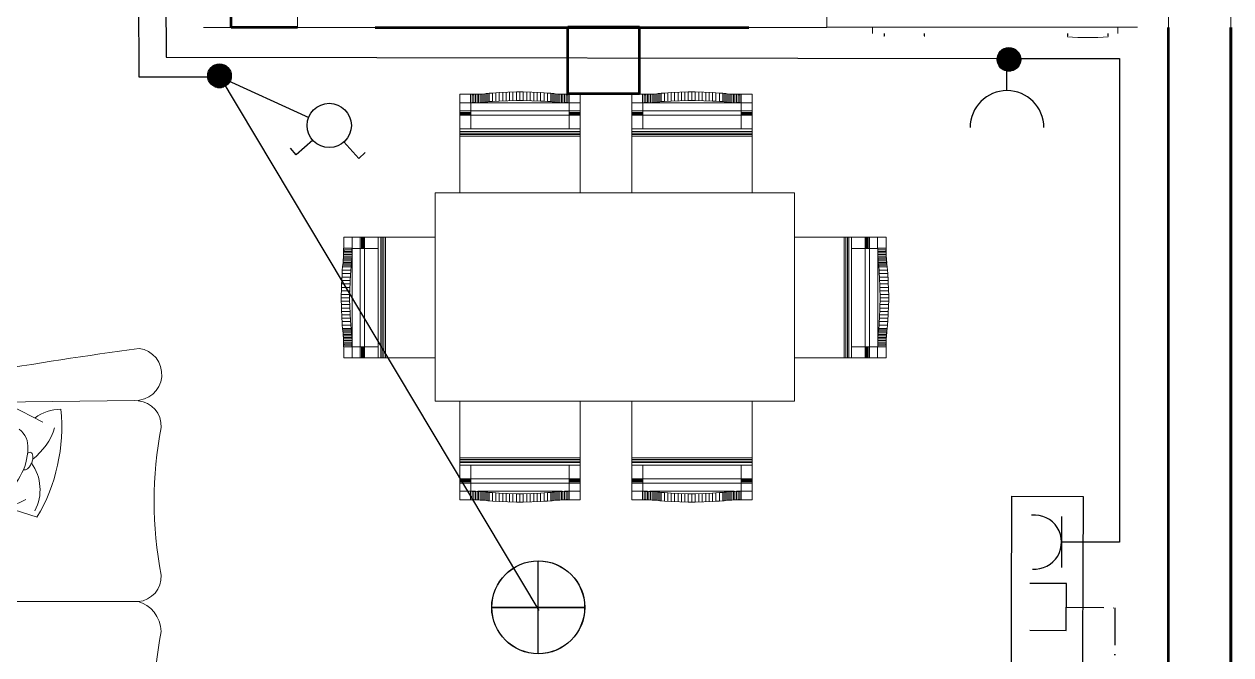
# Model space of a CAD drawing. Header units: millimetres. Extents: x -1335 to 33749, y 2338 to 5277.
# Drawn here: x 13440 to 13827.6, y 3459.9 to 3662.5 of the extents above; entities that cross this region are included whole.
import ezdxf

# ---------------------------------------------------------------- set-up
doc = ezdxf.new("R2010")
doc.units = ezdxf.units.MM
doc.linetypes.add('ACAD_ISO12W100', pattern=[21, 12, -3, 0, -3, 0, -3])
for name, color, linetype, lineweight in [('DUVAR', 7, 'Continuous', 53), ('Linye-23', 220, 'Continuous', 25), ('priz', 50, 'Continuous', 30), ('TEF', 15, 'Continuous', 18), ('tefrişler', 134, 'Continuous', 9), ('telefon', 3, 'ACAD_ISO12W100', 30), ('YALıTıM', 7, 'Continuous', 18), ('YESIL', 74, 'Continuous', 18)]:
    doc.layers.add(name, color=color, linetype=linetype, lineweight=lineweight)
doc.layers.add('eleman', color=2, linetype='Continuous')
doc.layers.get('TEF').off()

# ---------------------------------------------------------------- blocks, each defined once
blk = doc.blocks.new('ergterg')
at = {"layer": 'tefrişler'}
for p, q in [((18476.86, 39272.63), (18471.82, 39272.63)), ((18471.82, 39262.53), (18471.82, 39272.63)), ((18475, 39272.63), (18475, 39262.53)), ((18475.45, 39270.16), (18475.45, 39272.63)), ((18475.93, 39272.52), (18475.45, 39272.52)), ((18475.93, 39272.63), (18475.93, 39270.16)), ((18476.38, 39270.16), (18476.38, 39272.63)), ((18477.31, 39272.67), (18476.86, 39272.63)), ((18476.86, 39272.63), (18476.86, 39270.19)), ((18479.11, 39272.75), (18477.11, 39272.63)), ((18477.76, 39272.71), (18477.31, 39272.67)), ((18477.31, 39270.19), (18477.31, 39272.67)), ((18478.21, 39272.71), (18477.76, 39272.71)), ((18477.76, 39272.71), (18477.76, 39270.23)), ((18479.11, 39272.78), (18478.21, 39272.71)), ((18478.21, 39270.23), (18478.21, 39272.71)), ((18478.66, 39272.75), (18478.66, 39270.27)), ((18479.53, 39272.86), (18479.11, 39272.78)), ((18479.11, 39270.31), (18479.11, 39272.78)), ((18479.98, 39272.9), (18479.53, 39272.86)), ((18479.53, 39272.86), (18479.53, 39270.38)), ((18480.41, 39272.97), (18479.98, 39272.9)), ((18479.98, 39270.42), (18479.98, 39272.9)), ((18481.39, 39273.01), (18480.41, 39272.97)), ((18480.41, 39272.97), (18480.41, 39270.49)), ((18482.38, 39273.08), (18481.39, 39273.01)), ((18481.39, 39270.53), (18481.39, 39273.01)), ((18483.39, 39273.16), (18482.38, 39273.08)), ((18482.38, 39273.08), (18482.38, 39270.61)), ((18488.46, 39273.35), (18483.39, 39273.16)), ((18483.39, 39270.68), (18483.39, 39273.16)), ((18484.4, 39273.2), (18484.4, 39270.72)), ((18485.39, 39270.76), (18485.39, 39273.23)), ((18486.4, 39273.27), (18486.4, 39270.79)), ((18487.42, 39270.83), (18487.42, 39273.31)), ((18490.46, 39273.35), (18488.46, 39273.35)), ((18488.46, 39273.35), (18488.46, 39270.87)), ((18489.47, 39273.35), (18489.47, 39270.87)), ((18495.44, 39273.16), (18490.46, 39273.35)), ((18490.46, 39270.87), (18490.46, 39273.35)), ((18491.47, 39273.31), (18491.47, 39270.83)), ((18492.46, 39270.79), (18492.46, 39273.27)), ((18493.47, 39273.23), (18493.47, 39270.76)), ((18494.46, 39270.72), (18494.46, 39273.2)), ((18497.41, 39273.01), (18495.44, 39273.16)), ((18495.44, 39273.16), (18495.44, 39270.68)), ((18496.43, 39270.61), (18496.43, 39273.08)), ((18498.4, 39272.97), (18497.41, 39273.01)), ((18497.41, 39270.53), (18497.41, 39273.01)), ((18498.82, 39272.9), (18498.4, 39272.97)), ((18498.4, 39272.97), (18498.4, 39270.49)), ((18499.24, 39272.86), (18498.82, 39272.9)), ((18498.82, 39270.42), (18498.82, 39272.9)), ((18499.69, 39272.78), (18499.24, 39272.86)), ((18499.24, 39272.86), (18499.24, 39270.38)), ((18500.57, 39272.71), (18499.69, 39272.78)), ((18499.69, 39270.31), (18499.69, 39272.78)), ((18499.69, 39272.75), (18501.69, 39272.63)), ((18500.12, 39272.75), (18500.12, 39270.27)), ((18501.02, 39272.71), (18500.57, 39272.71)), ((18500.57, 39270.23), (18500.57, 39272.71)), ((18501.95, 39272.63), (18501.02, 39272.71)), ((18501.02, 39272.71), (18501.02, 39270.23)), ((18501.5, 39270.19), (18501.5, 39272.67)), ((18503.81, 39272.63), (18501.95, 39272.63)), ((18501.95, 39272.63), (18501.95, 39270.19)), ((18502.4, 39270.16), (18502.4, 39272.63)), ((18502.88, 39272.63), (18502.88, 39270.16)), ((18502.9, 39272.52), (18503.35, 39272.52)), ((18503.33, 39270.16), (18503.33, 39272.63)), ((18503.81, 39272.63), (18503.81, 39270.16)), ((18506.99, 39272.63), (18503.83, 39272.63)), ((18506.99, 39272.63), (18506.99, 39243.88)), ((18527.07, 39272.63), (18522.03, 39272.63)), ((18522.03, 39262.53), (18522.03, 39272.63)), ((18525.21, 39272.63), (18525.21, 39262.53)), ((18525.66, 39270.16), (18525.66, 39272.63)), ((18526.14, 39272.52), (18525.66, 39272.52)), ((18526.14, 39272.63), (18526.14, 39270.16)), ((18526.59, 39270.16), (18526.59, 39272.63)), ((18527.52, 39272.67), (18527.07, 39272.63)), ((18527.07, 39272.63), (18527.07, 39270.19)), ((18529.32, 39272.75), (18527.33, 39272.63)), ((18527.97, 39272.71), (18527.52, 39272.67)), ((18527.52, 39270.19), (18527.52, 39272.67)), ((18528.42, 39272.71), (18527.97, 39272.71)), ((18527.97, 39272.71), (18527.97, 39270.23)), ((18529.32, 39272.78), (18528.42, 39272.71)), ((18528.42, 39270.23), (18528.42, 39272.71)), ((18528.87, 39272.75), (18528.87, 39270.27)), ((18529.75, 39272.86), (18529.32, 39272.78)), ((18529.32, 39270.31), (18529.32, 39272.78)), ((18530.2, 39272.9), (18529.75, 39272.86)), ((18529.75, 39272.86), (18529.75, 39270.38)), ((18530.62, 39272.97), (18530.2, 39272.9)), ((18530.2, 39270.42), (18530.2, 39272.9)), ((18531.61, 39273.01), (18530.62, 39272.97)), ((18530.62, 39272.97), (18530.62, 39270.49)), ((18532.59, 39273.08), (18531.61, 39273.01)), ((18531.61, 39270.53), (18531.61, 39273.01)), ((18533.6, 39273.16), (18532.59, 39273.08)), ((18532.59, 39273.08), (18532.59, 39270.61)), ((18538.67, 39273.35), (18533.6, 39273.16)), ((18533.6, 39270.68), (18533.6, 39273.16)), ((18534.62, 39273.2), (18534.62, 39270.72)), ((18535.6, 39270.76), (18535.6, 39273.23)), ((18536.62, 39273.27), (18536.62, 39270.79)), ((18537.63, 39270.83), (18537.63, 39273.31)), ((18540.67, 39273.35), (18538.67, 39273.35)), ((18538.67, 39273.35), (18538.67, 39270.87)), ((18539.69, 39273.35), (18539.69, 39270.87)), ((18545.66, 39273.16), (18540.67, 39273.35)), ((18540.67, 39270.87), (18540.67, 39273.35)), ((18541.69, 39273.31), (18541.69, 39270.83)), ((18542.67, 39270.79), (18542.67, 39273.27)), ((18543.68, 39273.23), (18543.68, 39270.76)), ((18544.67, 39270.72), (18544.67, 39273.2)), ((18547.63, 39273.01), (18545.66, 39273.16)), ((18545.66, 39273.16), (18545.66, 39270.68)), ((18546.64, 39270.61), (18546.64, 39273.08)), ((18548.61, 39272.97), (18547.63, 39273.01)), ((18547.63, 39270.53), (18547.63, 39273.01)), ((18549.03, 39272.9), (18548.61, 39272.97)), ((18548.61, 39272.97), (18548.61, 39270.49)), ((18549.46, 39272.86), (18549.03, 39272.9)), ((18549.03, 39270.42), (18549.03, 39272.9)), ((18549.91, 39272.78), (18549.46, 39272.86)), ((18549.46, 39272.86), (18549.46, 39270.38)), ((18550.78, 39272.71), (18549.91, 39272.78)), ((18549.91, 39270.31), (18549.91, 39272.78)), ((18549.91, 39272.75), (18551.91, 39272.63)), ((18550.33, 39272.75), (18550.33, 39270.27)), ((18551.23, 39272.71), (18550.78, 39272.71)), ((18550.78, 39270.23), (18550.78, 39272.71)), ((18552.16, 39272.63), (18551.23, 39272.71)), ((18551.23, 39272.71), (18551.23, 39270.23)), ((18551.71, 39270.19), (18551.71, 39272.67)), ((18554.02, 39272.63), (18552.16, 39272.63)), ((18552.16, 39272.63), (18552.16, 39270.19)), ((18552.61, 39270.16), (18552.61, 39272.63)), ((18553.09, 39272.63), (18553.09, 39270.16)), ((18553.12, 39272.52), (18553.57, 39272.52)), ((18553.54, 39270.16), (18553.54, 39272.63)), ((18554.02, 39272.63), (18554.02, 39270.16)), ((18557.2, 39272.63), (18554.05, 39272.63)), ((18557.2, 39272.63), (18557.2, 39243.88)), ((18471.85, 39269.78), (18471.79, 39269.78)), ((18471.79, 39243.88), (18471.79, 39269.78)), ((18471.82, 39270.12), (18475, 39270.12)), ((18471.82, 39267.83), (18506.99, 39267.83)), ((18475, 39270.16), (18476.38, 39270.16)), ((18475.45, 39270.23), (18476.38, 39270.23)), ((18476.38, 39270.16), (18476.86, 39270.19)), ((18476.86, 39270.19), (18477.31, 39270.19)), ((18477.11, 39270.16), (18479.31, 39270.31)), ((18501.69, 39270.16), (18477.11, 39270.16)), ((18477.31, 39270.19), (18477.76, 39270.23)), ((18477.76, 39270.23), (18478.21, 39270.23)), ((18478.21, 39270.23), (18479.11, 39270.31)), ((18479.11, 39270.31), (18479.53, 39270.38)), ((18479.53, 39270.38), (18479.98, 39270.42)), ((18479.98, 39270.42), (18480.41, 39270.49)), ((18480.41, 39270.49), (18481.39, 39270.53)), ((18481.39, 39270.53), (18482.38, 39270.61)), ((18482.38, 39270.61), (18483.39, 39270.68)), ((18483.39, 39270.68), (18488.46, 39270.87)), ((18488.46, 39270.87), (18490.46, 39270.87)), ((18490.46, 39270.87), (18495.44, 39270.68)), ((18495.44, 39270.68), (18497.41, 39270.53)), ((18497.41, 39270.53), (18498.4, 39270.49)), ((18498.4, 39270.49), (18498.82, 39270.42)), ((18498.82, 39270.42), (18499.24, 39270.38)), ((18499.24, 39270.38), (18499.69, 39270.31)), ((18501.69, 39270.16), (18499.47, 39270.31)), ((18499.69, 39270.31), (18500.57, 39270.23)), ((18500.57, 39270.23), (18501.02, 39270.23)), ((18501.02, 39270.23), (18501.5, 39270.19)), ((18501.5, 39270.19), (18501.95, 39270.19)), ((18501.95, 39270.19), (18502.4, 39270.16)), ((18502.4, 39270.16), (18503.81, 39270.16)), ((18503.35, 39270.23), (18502.43, 39270.23)), ((18503.78, 39270.16), (18503.78, 39262.53)), ((18503.78, 39270.12), (18506.99, 39270.12)), ((18522.06, 39269.78), (18522, 39269.78)), ((18522, 39243.88), (18522, 39269.78)), ((18522.03, 39270.12), (18525.21, 39270.12)), ((18522.03, 39267.83), (18557.2, 39267.83)), ((18525.21, 39270.16), (18526.59, 39270.16)), ((18525.66, 39270.23), (18526.59, 39270.23)), ((18526.59, 39270.16), (18527.07, 39270.19)), ((18527.07, 39270.19), (18527.52, 39270.19)), ((18527.33, 39270.16), (18529.52, 39270.31)), ((18551.91, 39270.16), (18527.33, 39270.16)), ((18527.52, 39270.19), (18527.97, 39270.23)), ((18527.97, 39270.23), (18528.42, 39270.23)), ((18528.42, 39270.23), (18529.32, 39270.31)), ((18529.32, 39270.31), (18529.75, 39270.38)), ((18529.75, 39270.38), (18530.2, 39270.42)), ((18530.2, 39270.42), (18530.62, 39270.49)), ((18530.62, 39270.49), (18531.61, 39270.53)), ((18531.61, 39270.53), (18532.59, 39270.61)), ((18532.59, 39270.61), (18533.6, 39270.68)), ((18533.6, 39270.68), (18538.67, 39270.87)), ((18538.67, 39270.87), (18540.67, 39270.87)), ((18540.67, 39270.87), (18545.66, 39270.68)), ((18545.66, 39270.68), (18547.63, 39270.53)), ((18547.63, 39270.53), (18548.61, 39270.49)), ((18548.61, 39270.49), (18549.03, 39270.42)), ((18549.03, 39270.42), (18549.46, 39270.38)), ((18549.46, 39270.38), (18549.91, 39270.31)), ((18551.91, 39270.16), (18549.68, 39270.31)), ((18549.91, 39270.31), (18550.78, 39270.23)), ((18550.78, 39270.23), (18551.23, 39270.23)), ((18551.23, 39270.23), (18551.71, 39270.19)), ((18551.71, 39270.19), (18552.16, 39270.19)), ((18552.16, 39270.19), (18552.61, 39270.16)), ((18552.61, 39270.16), (18554.02, 39270.16)), ((18553.57, 39270.23), (18552.64, 39270.23)), ((18553.99, 39270.16), (18553.99, 39262.53)), ((18553.99, 39270.12), (18557.2, 39270.12)), ((18471.79, 39267.49), (18471.85, 39267.49)), ((18475, 39267.15), (18471.79, 39267.15)), ((18471.85, 39266.85), (18471.79, 39266.85)), ((18471.85, 39266.55), (18471.79, 39266.55)), ((18471.85, 39266.33), (18471.79, 39266.33)), ((18471.79, 39266.14), (18471.85, 39266.14)), ((18471.85, 39265.99), (18471.79, 39265.99)), ((18471.85, 39265.84), (18471.79, 39265.84)), ((18471.79, 39265.76), (18471.85, 39265.76)), ((18471.82, 39265.73), (18471.79, 39265.73)), ((18471.79, 39265.73), (18471.82, 39265.69)), ((18471.82, 39265.69), (18471.79, 39265.69)), ((18471.82, 39267.38), (18475, 39267.38)), ((18475, 39267.34), (18471.82, 39267.34)), ((18471.82, 39267.26), (18475, 39267.26)), ((18471.82, 39267.04), (18475, 39267.04)), ((18475, 39266.89), (18471.82, 39266.89)), ((18471.82, 39266.74), (18475, 39266.74)), ((18506.99, 39266.51), (18471.82, 39266.51)), ((18506.99, 39267.38), (18503.78, 39267.38)), ((18503.78, 39267.34), (18506.99, 39267.34)), ((18506.99, 39267.26), (18503.78, 39267.26)), ((18503.78, 39267.15), (18506.99, 39267.15)), ((18506.99, 39267.04), (18503.78, 39267.04)), ((18503.78, 39266.89), (18506.99, 39266.89)), ((18506.99, 39266.74), (18503.78, 39266.74)), ((18522, 39267.49), (18522.06, 39267.49)), ((18525.21, 39267.15), (18522, 39267.15)), ((18522.06, 39266.85), (18522, 39266.85)), ((18522.06, 39266.55), (18522, 39266.55)), ((18522.06, 39266.33), (18522, 39266.33)), ((18522, 39266.14), (18522.06, 39266.14)), ((18522.06, 39265.99), (18522, 39265.99)), ((18522.06, 39265.84), (18522, 39265.84)), ((18522, 39265.76), (18522.06, 39265.76)), ((18522.03, 39265.73), (18522, 39265.73)), ((18522, 39265.73), (18522.03, 39265.69)), ((18522.03, 39265.69), (18522, 39265.69)), ((18522.03, 39267.38), (18525.21, 39267.38)), ((18525.21, 39267.34), (18522.03, 39267.34)), ((18522.03, 39267.26), (18525.21, 39267.26)), ((18522.03, 39267.04), (18525.21, 39267.04)), ((18525.21, 39266.89), (18522.03, 39266.89)), ((18522.03, 39266.74), (18525.21, 39266.74)), ((18557.2, 39266.51), (18522.03, 39266.51)), ((18557.2, 39267.38), (18553.99, 39267.38)), ((18553.99, 39267.34), (18557.2, 39267.34)), ((18557.2, 39267.26), (18553.99, 39267.26)), ((18553.99, 39267.15), (18557.2, 39267.15)), ((18557.2, 39267.04), (18553.99, 39267.04)), ((18553.99, 39266.89), (18557.2, 39266.89)), ((18557.2, 39266.74), (18553.99, 39266.74)), ((18471.79, 39262.53), (18506.99, 39262.53)), ((18506.99, 39261.78), (18471.79, 39261.78)), ((18471.79, 39261.33), (18506.99, 39261.33)), ((18506.99, 39260.88), (18471.79, 39260.88)), ((18522, 39262.53), (18557.2, 39262.53)), ((18557.2, 39261.78), (18522, 39261.78)), ((18522, 39261.33), (18557.2, 39261.33)), ((18557.2, 39260.88), (18522, 39260.88)), ((18471.79, 39260.43), (18506.99, 39260.43)), ((18506.99, 39260.39), (18507.02, 39260.39)), ((18522, 39260.43), (18557.2, 39260.43)), ((18557.2, 39260.39), (18557.23, 39260.39)), ((18459.44, 39182.97), (18459.44, 39243.88)), ((18459.44, 39243.88), (18564.37, 39243.88)), ((18564.37, 39243.88), (18564.37, 39182.97)), ((18432.72, 39227.96), (18432.72, 39231.15)), ((18432.72, 39231.15), (18442.8, 39231.15)), ((18442.77, 39231.19), (18435.11, 39231.19)), ((18435.2, 39231.15), (18435.2, 39227.96)), ((18435.56, 39231.11), (18435.56, 39231.19)), ((18437.51, 39231.15), (18437.51, 39195.97)), ((18437.96, 39231.15), (18437.96, 39227.96)), ((18438.01, 39227.96), (18438.01, 39231.15)), ((18438.07, 39231.15), (18438.07, 39227.96)), ((18438.18, 39227.96), (18438.18, 39231.19)), ((18438.29, 39231.15), (18438.29, 39227.96)), ((18438.44, 39227.96), (18438.44, 39231.15)), ((18438.6, 39231.15), (18438.6, 39227.96)), ((18438.8, 39195.97), (18438.8, 39231.15)), ((18442.8, 39231.19), (18459.44, 39231.19)), ((18442.8, 39195.97), (18442.8, 39231.19)), ((18443.56, 39195.97), (18443.56, 39231.19)), ((18443.98, 39231.19), (18443.98, 39195.97)), ((18444.46, 39195.97), (18444.46, 39231.19)), ((18444.91, 39231.19), (18444.91, 39195.97)), ((18581.01, 39231.19), (18564.37, 39231.19)), ((18578.89, 39231.19), (18578.89, 39195.97)), ((18579.34, 39195.97), (18579.34, 39231.19)), ((18579.82, 39231.19), (18579.82, 39195.97)), ((18580.25, 39195.97), (18580.25, 39231.19)), ((18581.01, 39195.97), (18581.01, 39231.19)), ((18591.09, 39231.15), (18581.01, 39231.15)), ((18581.03, 39231.19), (18588.69, 39231.19)), ((18585, 39195.97), (18585, 39231.15)), ((18585.2, 39231.15), (18585.2, 39227.96)), ((18585.37, 39227.96), (18585.37, 39231.15)), ((18585.51, 39231.15), (18585.51, 39227.96)), ((18585.62, 39227.96), (18585.62, 39231.19)), ((18585.74, 39231.15), (18585.74, 39227.96)), ((18585.79, 39227.96), (18585.79, 39231.15)), ((18585.85, 39231.15), (18585.85, 39227.96)), ((18586.3, 39231.15), (18586.3, 39195.97)), ((18588.24, 39231.11), (18588.24, 39231.19)), ((18588.61, 39231.15), (18588.61, 39227.96)), ((18591.09, 39227.96), (18591.09, 39231.15)), ((18432.52, 39223.64), (18432.69, 39225.85)), ((18432.69, 39226.12), (18432.55, 39223.86)), ((18432.66, 39225.67), (18435.14, 39225.67)), ((18432.69, 39226.12), (18432.69, 39227.96)), ((18442.77, 39227.96), (18432.69, 39227.96)), ((18435.17, 39227.51), (18432.69, 39227.51)), ((18432.69, 39227.06), (18435.17, 39227.06)), ((18435.17, 39226.57), (18432.69, 39226.57)), ((18435.17, 39226.12), (18432.69, 39226.12)), ((18432.8, 39227.51), (18432.8, 39227.06)), ((18435.17, 39225.85), (18435, 39223.64)), ((18435.08, 39226.53), (18435.08, 39227.96)), ((18435.11, 39225.22), (18435.17, 39226.12)), ((18435.17, 39227.96), (18435.17, 39226.12)), ((18435.17, 39225.85), (18435.17, 39201.26)), ((18581.03, 39227.96), (18591.11, 39227.96)), ((18588.64, 39227.96), (18588.64, 39226.12)), ((18588.64, 39227.51), (18591.11, 39227.51)), ((18591.11, 39227.06), (18588.64, 39227.06)), ((18588.64, 39226.57), (18591.11, 39226.57)), ((18588.64, 39226.12), (18591.11, 39226.12)), ((18588.69, 39225.22), (18588.64, 39226.12)), ((18588.64, 39225.85), (18588.81, 39223.64)), ((18588.64, 39225.85), (18588.64, 39201.26)), ((18591.14, 39225.67), (18588.66, 39225.67)), ((18588.72, 39226.53), (18588.72, 39227.96)), ((18591, 39227.51), (18591, 39227.06)), ((18591.11, 39226.12), (18591.11, 39227.96)), ((18591.11, 39226.12), (18591.26, 39223.86)), ((18591.28, 39223.64), (18591.11, 39225.85)), ((18432.3, 39221.61), (18432.38, 39222.59)), ((18432.38, 39222.59), (18432.49, 39223.41)), ((18432.38, 39222.59), (18434.86, 39222.59)), ((18434.92, 39223), (18432.44, 39223)), ((18432.49, 39223.41), (18432.55, 39223.86)), ((18434.97, 39223.41), (18432.49, 39223.41)), ((18432.55, 39223.86), (18435, 39223.86)), ((18432.58, 39224.32), (18435.06, 39224.32)), ((18435.08, 39224.77), (18432.61, 39224.77)), ((18432.63, 39225.22), (18435.11, 39225.22)), ((18434.77, 39221.61), (18434.86, 39222.59)), ((18434.86, 39222.59), (18434.97, 39223.41)), ((18435, 39223.86), (18434.97, 39223.41)), ((18435, 39223.86), (18435.06, 39224.32)), ((18435.06, 39224.32), (18435.11, 39225.22)), ((18435.08, 39224.73), (18435.08, 39224.77)), ((18588.75, 39224.32), (18588.69, 39225.22)), ((18591.17, 39225.22), (18588.69, 39225.22)), ((18588.72, 39224.73), (18588.72, 39224.77)), ((18588.72, 39224.77), (18591.2, 39224.77)), ((18588.81, 39223.86), (18588.75, 39224.32)), ((18591.23, 39224.32), (18588.75, 39224.32)), ((18591.26, 39223.86), (18588.81, 39223.86)), ((18588.81, 39223.86), (18588.83, 39223.41)), ((18588.83, 39223.41), (18591.31, 39223.41)), ((18588.95, 39222.59), (18588.83, 39223.41)), ((18588.89, 39223), (18591.37, 39223)), ((18589.03, 39221.61), (18588.95, 39222.59)), ((18591.42, 39222.59), (18588.95, 39222.59)), ((18591.31, 39223.41), (18591.26, 39223.86)), ((18591.42, 39222.59), (18591.31, 39223.41)), ((18591.51, 39221.61), (18591.42, 39222.59)), ((18432.13, 39218.65), (18432.1, 39217.63)), ((18432.13, 39218.65), (18432.3, 39221.61)), ((18434.61, 39218.65), (18432.13, 39218.65)), ((18432.18, 39219.62), (18434.66, 39219.62)), ((18434.72, 39220.6), (18432.24, 39220.6)), ((18434.77, 39221.61), (18432.3, 39221.61)), ((18434.58, 39217.63), (18434.61, 39218.65)), ((18434.61, 39218.65), (18434.77, 39221.61)), ((18589.2, 39218.65), (18589.03, 39221.61)), ((18589.03, 39221.61), (18591.51, 39221.61)), ((18589.09, 39220.6), (18591.57, 39220.6)), ((18591.62, 39219.62), (18589.14, 39219.62)), ((18589.23, 39217.63), (18589.2, 39218.65)), ((18589.2, 39218.65), (18591.68, 39218.65)), ((18591.68, 39218.65), (18591.51, 39221.61)), ((18591.68, 39218.65), (18591.71, 39217.63)), ((18432.04, 39216.66), (18431.96, 39213.65)), ((18434.49, 39215.64), (18432.02, 39215.64)), ((18432.04, 39216.66), (18432.1, 39217.63)), ((18434.52, 39216.66), (18432.04, 39216.66)), ((18432.1, 39217.63), (18434.58, 39217.63)), ((18434.44, 39213.65), (18434.52, 39216.66)), ((18434.52, 39216.66), (18434.58, 39217.63)), ((18589.28, 39216.66), (18589.23, 39217.63)), ((18591.71, 39217.63), (18589.23, 39217.63)), ((18589.37, 39213.65), (18589.28, 39216.66)), ((18589.28, 39216.66), (18591.76, 39216.66)), ((18589.31, 39215.64), (18591.79, 39215.64)), ((18591.76, 39216.66), (18591.71, 39217.63)), ((18591.76, 39216.66), (18591.85, 39213.65)), ((18431.96, 39213.65), (18434.44, 39213.65)), ((18431.96, 39213.65), (18432.04, 39210.61)), ((18434.47, 39214.63), (18431.99, 39214.63)), ((18431.99, 39212.64), (18434.47, 39212.64)), ((18434.49, 39211.63), (18432.02, 39211.63)), ((18434.52, 39210.61), (18434.44, 39213.65)), ((18589.28, 39210.61), (18589.37, 39213.65)), ((18589.31, 39211.63), (18591.79, 39211.63)), ((18589.34, 39214.63), (18591.82, 39214.63)), ((18591.82, 39212.64), (18589.34, 39212.64)), ((18591.85, 39213.65), (18589.37, 39213.65)), ((18591.85, 39213.65), (18591.76, 39210.61)), ((18432.04, 39210.61), (18434.52, 39210.61)), ((18432.04, 39210.61), (18432.1, 39209.6)), ((18432.1, 39209.6), (18434.58, 39209.6)), ((18432.13, 39208.58), (18432.1, 39209.6)), ((18434.61, 39208.58), (18432.13, 39208.58)), ((18432.13, 39208.58), (18432.24, 39206.56)), ((18434.58, 39209.6), (18434.52, 39210.61)), ((18434.61, 39208.58), (18434.58, 39209.6)), ((18434.77, 39205.58), (18434.61, 39208.58)), ((18589.03, 39205.58), (18589.2, 39208.58)), ((18589.2, 39208.58), (18589.23, 39209.6)), ((18589.2, 39208.58), (18591.68, 39208.58)), ((18589.23, 39209.6), (18589.28, 39210.61)), ((18591.71, 39209.6), (18589.23, 39209.6)), ((18591.76, 39210.61), (18589.28, 39210.61)), ((18591.68, 39208.58), (18591.57, 39206.56)), ((18591.68, 39208.58), (18591.71, 39209.6)), ((18591.76, 39210.61), (18591.71, 39209.6)), ((18434.66, 39207.57), (18432.18, 39207.57)), ((18432.24, 39206.56), (18434.72, 39206.56)), ((18432.3, 39205.58), (18432.24, 39206.56)), ((18434.77, 39205.58), (18432.3, 39205.58)), ((18432.3, 39205.58), (18432.38, 39204.57)), ((18432.38, 39204.57), (18434.86, 39204.57)), ((18432.38, 39204.57), (18432.55, 39203.29)), ((18434.92, 39204.15), (18432.44, 39204.15)), ((18434.86, 39204.57), (18434.77, 39205.58)), ((18434.97, 39203.7), (18434.86, 39204.57)), ((18588.83, 39203.7), (18588.95, 39204.57)), ((18588.89, 39204.15), (18591.37, 39204.15)), ((18588.95, 39204.57), (18589.03, 39205.58)), ((18591.42, 39204.57), (18588.95, 39204.57)), ((18589.03, 39205.58), (18591.51, 39205.58)), ((18591.57, 39206.56), (18589.09, 39206.56)), ((18589.14, 39207.57), (18591.62, 39207.57)), ((18591.42, 39204.57), (18591.26, 39203.29)), ((18591.51, 39205.58), (18591.42, 39204.57)), ((18591.51, 39205.58), (18591.57, 39206.56)), ((18434.97, 39203.7), (18432.49, 39203.7)), ((18432.52, 39203.48), (18432.69, 39201.26)), ((18432.55, 39203.29), (18435, 39203.29)), ((18432.69, 39201.04), (18432.55, 39203.29)), ((18435.06, 39202.84), (18432.58, 39202.84)), ((18432.61, 39202.39), (18435.08, 39202.39)), ((18435.11, 39201.94), (18432.63, 39201.94)), ((18432.66, 39201.49), (18435.14, 39201.49)), ((18432.69, 39199.16), (18432.69, 39201.04)), ((18432.69, 39201.04), (18435.17, 39201.04)), ((18435, 39203.29), (18434.97, 39203.7)), ((18435.17, 39201.26), (18435, 39203.48)), ((18435, 39203.29), (18435.06, 39202.84)), ((18435.17, 39201.04), (18435.06, 39202.84)), ((18435.17, 39201.04), (18435.17, 39199.16)), ((18588.64, 39201.26), (18588.81, 39203.48)), ((18588.64, 39201.04), (18588.75, 39202.84)), ((18588.64, 39201.04), (18588.64, 39199.16)), ((18591.11, 39201.04), (18588.64, 39201.04)), ((18591.14, 39201.49), (18588.66, 39201.49)), ((18588.69, 39201.94), (18591.17, 39201.94)), ((18591.2, 39202.39), (18588.72, 39202.39)), ((18588.81, 39203.29), (18588.75, 39202.84)), ((18588.75, 39202.84), (18591.23, 39202.84)), ((18588.81, 39203.29), (18588.83, 39203.7)), ((18591.26, 39203.29), (18588.81, 39203.29)), ((18588.83, 39203.7), (18591.31, 39203.7)), ((18591.28, 39203.48), (18591.11, 39201.26)), ((18591.11, 39201.04), (18591.26, 39203.29)), ((18591.11, 39199.16), (18591.11, 39201.04)), ((18435.17, 39200.55), (18432.69, 39200.55)), ((18432.69, 39200.1), (18435.17, 39200.1)), ((18435.17, 39199.65), (18432.69, 39199.65)), ((18432.69, 39199.16), (18435.17, 39199.16)), ((18432.72, 39195.97), (18432.72, 39199.12)), ((18432.8, 39199.65), (18432.8, 39200.1)), ((18435.08, 39199.16), (18435.08, 39200.51)), ((18435.17, 39199.2), (18442.8, 39199.2)), ((18435.2, 39195.97), (18435.2, 39199.2)), ((18437.96, 39199.2), (18437.96, 39195.97)), ((18438.01, 39195.97), (18438.01, 39199.2)), ((18438.07, 39199.2), (18438.07, 39195.97)), ((18438.18, 39195.97), (18438.18, 39199.2)), ((18438.29, 39199.2), (18438.29, 39195.97)), ((18438.44, 39195.97), (18438.44, 39199.2)), ((18438.6, 39199.2), (18438.6, 39195.97)), ((18588.64, 39199.2), (18581.01, 39199.2)), ((18585.2, 39199.2), (18585.2, 39195.97)), ((18585.37, 39195.97), (18585.37, 39199.2)), ((18585.51, 39199.2), (18585.51, 39195.97)), ((18585.62, 39195.97), (18585.62, 39199.2)), ((18585.74, 39199.2), (18585.74, 39195.97)), ((18585.79, 39195.97), (18585.79, 39199.2)), ((18585.85, 39199.2), (18585.85, 39195.97)), ((18588.61, 39195.97), (18588.61, 39199.2)), ((18588.64, 39200.55), (18591.11, 39200.55)), ((18591.11, 39200.1), (18588.64, 39200.1)), ((18588.64, 39199.65), (18591.11, 39199.65)), ((18591.11, 39199.16), (18588.64, 39199.16)), ((18588.72, 39199.16), (18588.72, 39200.51)), ((18591, 39199.65), (18591, 39200.1)), ((18591.09, 39195.97), (18591.09, 39199.12)), ((18442.77, 39195.97), (18432.72, 39195.97)), ((18459.44, 39195.97), (18442.8, 39195.97)), ((18564.37, 39195.97), (18581.01, 39195.97)), ((18581.03, 39195.97), (18591.09, 39195.97)), ((18564.37, 39182.97), (18459.44, 39182.97)), ((18471.79, 39182.97), (18471.79, 39157.06)), ((18506.99, 39154.21), (18506.99, 39182.97)), ((18522, 39182.97), (18522, 39157.06)), ((18557.2, 39154.21), (18557.2, 39182.97)), ((18471.79, 39166.41), (18506.99, 39166.41)), ((18506.99, 39165.96), (18471.79, 39165.96)), ((18471.79, 39165.51), (18506.99, 39165.51)), ((18506.99, 39166.45), (18507.02, 39166.45)), ((18522, 39166.41), (18557.2, 39166.41)), ((18557.2, 39165.96), (18522, 39165.96)), ((18522, 39165.51), (18557.2, 39165.51)), ((18557.2, 39166.45), (18557.23, 39166.45)), ((18506.99, 39165.06), (18471.79, 39165.06)), ((18471.79, 39164.31), (18506.99, 39164.31)), ((18471.82, 39164.31), (18471.82, 39154.21)), ((18475, 39154.21), (18475, 39164.31)), ((18503.78, 39156.69), (18503.78, 39164.31)), ((18557.2, 39165.06), (18522, 39165.06)), ((18522, 39164.31), (18557.2, 39164.31)), ((18522.03, 39164.31), (18522.03, 39154.21)), ((18525.21, 39154.21), (18525.21, 39164.31)), ((18553.99, 39156.69), (18553.99, 39164.31)), ((18471.79, 39161.12), (18471.82, 39161.16)), ((18471.82, 39161.16), (18471.79, 39161.16)), ((18471.82, 39161.12), (18471.79, 39161.12)), ((18471.79, 39161.08), (18471.85, 39161.08)), ((18471.85, 39161.01), (18471.79, 39161.01)), ((18471.85, 39160.86), (18471.79, 39160.86)), ((18471.79, 39160.71), (18471.85, 39160.71)), ((18471.85, 39160.52), (18471.79, 39160.52)), ((18471.85, 39160.29), (18471.79, 39160.29)), ((18471.85, 39159.99), (18471.79, 39159.99)), ((18475, 39159.69), (18471.79, 39159.69)), ((18471.79, 39159.35), (18471.85, 39159.35)), ((18506.99, 39160.33), (18471.82, 39160.33)), ((18471.82, 39160.11), (18475, 39160.11)), ((18475, 39159.96), (18471.82, 39159.96)), ((18471.82, 39159.8), (18475, 39159.8)), ((18471.82, 39159.58), (18475, 39159.58)), ((18475, 39159.5), (18471.82, 39159.5)), ((18471.82, 39159.47), (18475, 39159.47)), ((18471.82, 39159.02), (18506.99, 39159.02)), ((18506.99, 39160.11), (18503.78, 39160.11)), ((18503.78, 39159.96), (18506.99, 39159.96)), ((18506.99, 39159.8), (18503.78, 39159.8)), ((18503.78, 39159.69), (18506.99, 39159.69)), ((18506.99, 39159.58), (18503.78, 39159.58)), ((18503.78, 39159.5), (18506.99, 39159.5)), ((18506.99, 39159.47), (18503.78, 39159.47)), ((18522, 39161.12), (18522.03, 39161.16)), ((18522.03, 39161.16), (18522, 39161.16)), ((18522.03, 39161.12), (18522, 39161.12)), ((18522, 39161.08), (18522.06, 39161.08)), ((18522.06, 39161.01), (18522, 39161.01)), ((18522.06, 39160.86), (18522, 39160.86)), ((18522, 39160.71), (18522.06, 39160.71)), ((18522.06, 39160.52), (18522, 39160.52)), ((18522.06, 39160.29), (18522, 39160.29)), ((18522.06, 39159.99), (18522, 39159.99)), ((18525.21, 39159.69), (18522, 39159.69)), ((18522, 39159.35), (18522.06, 39159.35)), ((18557.2, 39160.33), (18522.03, 39160.33)), ((18522.03, 39160.11), (18525.21, 39160.11)), ((18525.21, 39159.96), (18522.03, 39159.96)), ((18522.03, 39159.8), (18525.21, 39159.8)), ((18522.03, 39159.58), (18525.21, 39159.58)), ((18525.21, 39159.5), (18522.03, 39159.5)), ((18522.03, 39159.47), (18525.21, 39159.47)), ((18522.03, 39159.02), (18557.2, 39159.02)), ((18557.2, 39160.11), (18553.99, 39160.11)), ((18553.99, 39159.96), (18557.2, 39159.96)), ((18557.2, 39159.8), (18553.99, 39159.8)), ((18553.99, 39159.69), (18557.2, 39159.69)), ((18557.2, 39159.58), (18553.99, 39159.58)), ((18553.99, 39159.5), (18557.2, 39159.5)), ((18557.2, 39159.47), (18553.99, 39159.47)), ((18471.85, 39157.06), (18471.79, 39157.06)), ((18471.82, 39156.73), (18475, 39156.73)), ((18475, 39156.69), (18476.38, 39156.69)), ((18475.45, 39156.69), (18475.45, 39154.21)), ((18475.45, 39156.61), (18476.38, 39156.61)), ((18475.93, 39154.21), (18475.93, 39156.69)), ((18476.38, 39156.69), (18476.86, 39156.65)), ((18476.38, 39156.69), (18476.38, 39154.21)), ((18476.86, 39156.65), (18477.31, 39156.65)), ((18476.86, 39154.21), (18476.86, 39156.65)), ((18501.69, 39156.69), (18477.11, 39156.69)), ((18477.11, 39156.69), (18479.31, 39156.54)), ((18477.31, 39156.65), (18477.76, 39156.61)), ((18477.31, 39156.65), (18477.31, 39154.17)), ((18477.76, 39156.61), (18478.21, 39156.61)), ((18477.76, 39154.14), (18477.76, 39156.61)), ((18478.21, 39156.61), (18478.21, 39154.14)), ((18478.21, 39156.61), (18479.11, 39156.54)), ((18478.66, 39154.1), (18478.66, 39156.58)), ((18479.11, 39156.54), (18479.53, 39156.46)), ((18479.11, 39156.54), (18479.11, 39154.06)), ((18479.53, 39156.46), (18479.98, 39156.43)), ((18479.53, 39153.99), (18479.53, 39156.46)), ((18479.98, 39156.43), (18480.41, 39156.35)), ((18479.98, 39156.43), (18479.98, 39153.95)), ((18480.41, 39156.35), (18481.39, 39156.31)), ((18480.41, 39153.87), (18480.41, 39156.35)), ((18481.39, 39156.31), (18482.38, 39156.24)), ((18481.39, 39156.31), (18481.39, 39153.84)), ((18482.38, 39156.24), (18483.39, 39156.16)), ((18482.38, 39153.76), (18482.38, 39156.24)), ((18483.39, 39156.16), (18488.46, 39155.98)), ((18483.39, 39156.16), (18483.39, 39153.69)), ((18484.4, 39153.65), (18484.4, 39156.13)), ((18485.39, 39156.09), (18485.39, 39153.61)), ((18486.4, 39153.57), (18486.4, 39156.05)), ((18487.42, 39156.01), (18487.42, 39153.54)), ((18488.46, 39155.98), (18490.46, 39155.98)), ((18488.46, 39153.5), (18488.46, 39155.98)), ((18489.47, 39153.5), (18489.47, 39155.98)), ((18490.46, 39155.98), (18495.44, 39156.16)), ((18490.46, 39155.98), (18490.46, 39153.5)), ((18491.47, 39153.54), (18491.47, 39156.01)), ((18492.46, 39156.05), (18492.46, 39153.57)), ((18493.47, 39153.61), (18493.47, 39156.09)), ((18494.46, 39156.13), (18494.46, 39153.65)), ((18495.44, 39156.16), (18497.41, 39156.31)), ((18495.44, 39153.69), (18495.44, 39156.16)), ((18496.43, 39156.24), (18496.43, 39153.76)), ((18497.41, 39156.31), (18498.4, 39156.35)), ((18497.41, 39156.31), (18497.41, 39153.84)), ((18498.4, 39156.35), (18498.82, 39156.43)), ((18498.4, 39153.87), (18498.4, 39156.35)), ((18498.82, 39156.43), (18499.24, 39156.46)), ((18498.82, 39156.43), (18498.82, 39153.95)), ((18499.24, 39156.46), (18499.69, 39156.54)), ((18499.24, 39153.99), (18499.24, 39156.46)), ((18501.69, 39156.69), (18499.47, 39156.54)), ((18499.69, 39156.54), (18500.57, 39156.61)), ((18499.69, 39156.54), (18499.69, 39154.06)), ((18500.12, 39154.1), (18500.12, 39156.58)), ((18500.57, 39156.61), (18501.02, 39156.61)), ((18500.57, 39156.61), (18500.57, 39154.14)), ((18501.02, 39156.61), (18501.5, 39156.65)), ((18501.02, 39154.14), (18501.02, 39156.61)), ((18501.5, 39156.65), (18501.95, 39156.65)), ((18501.5, 39156.65), (18501.5, 39154.17)), ((18501.95, 39156.65), (18502.4, 39156.69)), ((18501.95, 39154.21), (18501.95, 39156.65)), ((18502.4, 39156.69), (18503.81, 39156.69)), ((18502.4, 39156.69), (18502.4, 39154.21)), ((18503.35, 39156.61), (18502.43, 39156.61)), ((18502.88, 39154.21), (18502.88, 39156.69)), ((18503.33, 39156.69), (18503.33, 39154.21)), ((18503.78, 39156.73), (18506.99, 39156.73)), ((18503.81, 39154.21), (18503.81, 39156.69)), ((18522.06, 39157.06), (18522, 39157.06)), ((18522.03, 39156.73), (18525.21, 39156.73)), ((18525.21, 39156.69), (18526.59, 39156.69)), ((18525.66, 39156.69), (18525.66, 39154.21)), ((18525.66, 39156.61), (18526.59, 39156.61)), ((18526.14, 39154.21), (18526.14, 39156.69)), ((18526.59, 39156.69), (18527.07, 39156.65)), ((18526.59, 39156.69), (18526.59, 39154.21)), ((18527.07, 39156.65), (18527.52, 39156.65)), ((18527.07, 39154.21), (18527.07, 39156.65)), ((18551.91, 39156.69), (18527.33, 39156.69)), ((18527.33, 39156.69), (18529.52, 39156.54)), ((18527.52, 39156.65), (18527.97, 39156.61)), ((18527.52, 39156.65), (18527.52, 39154.17)), ((18527.97, 39156.61), (18528.42, 39156.61)), ((18527.97, 39154.14), (18527.97, 39156.61)), ((18528.42, 39156.61), (18528.42, 39154.14)), ((18528.42, 39156.61), (18529.32, 39156.54)), ((18528.87, 39154.1), (18528.87, 39156.58)), ((18529.32, 39156.54), (18529.75, 39156.46)), ((18529.32, 39156.54), (18529.32, 39154.06)), ((18529.75, 39156.46), (18530.2, 39156.43)), ((18529.75, 39153.99), (18529.75, 39156.46)), ((18530.2, 39156.43), (18530.62, 39156.35)), ((18530.2, 39156.43), (18530.2, 39153.95)), ((18530.62, 39156.35), (18531.61, 39156.31)), ((18530.62, 39153.87), (18530.62, 39156.35)), ((18531.61, 39156.31), (18532.59, 39156.24)), ((18531.61, 39156.31), (18531.61, 39153.84)), ((18532.59, 39156.24), (18533.6, 39156.16)), ((18532.59, 39153.76), (18532.59, 39156.24)), ((18533.6, 39156.16), (18538.67, 39155.98)), ((18533.6, 39156.16), (18533.6, 39153.69)), ((18534.62, 39153.65), (18534.62, 39156.13)), ((18535.6, 39156.09), (18535.6, 39153.61)), ((18536.62, 39153.57), (18536.62, 39156.05)), ((18537.63, 39156.01), (18537.63, 39153.54)), ((18538.67, 39155.98), (18540.67, 39155.98)), ((18538.67, 39153.5), (18538.67, 39155.98)), ((18539.69, 39153.5), (18539.69, 39155.98)), ((18540.67, 39155.98), (18545.66, 39156.16)), ((18540.67, 39155.98), (18540.67, 39153.5)), ((18541.69, 39153.54), (18541.69, 39156.01)), ((18542.67, 39156.05), (18542.67, 39153.57)), ((18543.68, 39153.61), (18543.68, 39156.09)), ((18544.67, 39156.13), (18544.67, 39153.65)), ((18545.66, 39156.16), (18547.63, 39156.31)), ((18545.66, 39153.69), (18545.66, 39156.16)), ((18546.64, 39156.24), (18546.64, 39153.76)), ((18547.63, 39156.31), (18548.61, 39156.35)), ((18547.63, 39156.31), (18547.63, 39153.84)), ((18548.61, 39156.35), (18549.03, 39156.43)), ((18548.61, 39153.87), (18548.61, 39156.35)), ((18549.03, 39156.43), (18549.46, 39156.46)), ((18549.03, 39156.43), (18549.03, 39153.95)), ((18549.46, 39156.46), (18549.91, 39156.54)), ((18549.46, 39153.99), (18549.46, 39156.46)), ((18551.91, 39156.69), (18549.68, 39156.54)), ((18549.91, 39156.54), (18550.78, 39156.61)), ((18549.91, 39156.54), (18549.91, 39154.06)), ((18550.33, 39154.1), (18550.33, 39156.58)), ((18550.78, 39156.61), (18551.23, 39156.61)), ((18550.78, 39156.61), (18550.78, 39154.14)), ((18551.23, 39156.61), (18551.71, 39156.65)), ((18551.23, 39154.14), (18551.23, 39156.61)), ((18551.71, 39156.65), (18552.16, 39156.65)), ((18551.71, 39156.65), (18551.71, 39154.17)), ((18552.16, 39156.65), (18552.61, 39156.69)), ((18552.16, 39154.21), (18552.16, 39156.65)), ((18552.61, 39156.69), (18554.02, 39156.69)), ((18552.61, 39156.69), (18552.61, 39154.21)), ((18553.57, 39156.61), (18552.64, 39156.61)), ((18553.09, 39154.21), (18553.09, 39156.69)), ((18553.54, 39156.69), (18553.54, 39154.21)), ((18553.99, 39156.73), (18557.2, 39156.73)), ((18554.02, 39154.21), (18554.02, 39156.69)), ((18476.86, 39154.21), (18471.82, 39154.21)), ((18475.93, 39154.32), (18475.45, 39154.32)), ((18477.31, 39154.17), (18476.86, 39154.21)), ((18479.11, 39154.1), (18477.11, 39154.21)), ((18477.76, 39154.14), (18477.31, 39154.17)), ((18478.21, 39154.14), (18477.76, 39154.14)), ((18479.11, 39154.06), (18478.21, 39154.14)), ((18479.53, 39153.99), (18479.11, 39154.06)), ((18479.98, 39153.95), (18479.53, 39153.99)), ((18480.41, 39153.87), (18479.98, 39153.95)), ((18481.39, 39153.84), (18480.41, 39153.87)), ((18482.38, 39153.76), (18481.39, 39153.84)), ((18483.39, 39153.69), (18482.38, 39153.76)), ((18488.46, 39153.5), (18483.39, 39153.69)), ((18490.46, 39153.5), (18488.46, 39153.5)), ((18495.44, 39153.69), (18490.46, 39153.5)), ((18497.41, 39153.84), (18495.44, 39153.69)), ((18498.4, 39153.87), (18497.41, 39153.84)), ((18498.82, 39153.95), (18498.4, 39153.87)), ((18499.24, 39153.99), (18498.82, 39153.95)), ((18499.69, 39154.06), (18499.24, 39153.99)), ((18499.69, 39154.1), (18501.69, 39154.21)), ((18500.57, 39154.14), (18499.69, 39154.06)), ((18501.02, 39154.14), (18500.57, 39154.14)), ((18501.95, 39154.21), (18501.02, 39154.14)), ((18503.81, 39154.21), (18501.95, 39154.21)), ((18502.9, 39154.32), (18503.35, 39154.32)), ((18506.99, 39154.21), (18503.83, 39154.21)), ((18527.07, 39154.21), (18522.03, 39154.21)), ((18526.14, 39154.32), (18525.66, 39154.32)), ((18527.52, 39154.17), (18527.07, 39154.21)), ((18529.32, 39154.1), (18527.33, 39154.21)), ((18527.97, 39154.14), (18527.52, 39154.17)), ((18528.42, 39154.14), (18527.97, 39154.14)), ((18529.32, 39154.06), (18528.42, 39154.14)), ((18529.75, 39153.99), (18529.32, 39154.06)), ((18530.2, 39153.95), (18529.75, 39153.99)), ((18530.62, 39153.87), (18530.2, 39153.95)), ((18531.61, 39153.84), (18530.62, 39153.87)), ((18532.59, 39153.76), (18531.61, 39153.84)), ((18533.6, 39153.69), (18532.59, 39153.76)), ((18538.67, 39153.5), (18533.6, 39153.69)), ((18540.67, 39153.5), (18538.67, 39153.5)), ((18545.66, 39153.69), (18540.67, 39153.5)), ((18547.63, 39153.84), (18545.66, 39153.69)), ((18548.61, 39153.87), (18547.63, 39153.84)), ((18549.03, 39153.95), (18548.61, 39153.87)), ((18549.46, 39153.99), (18549.03, 39153.95)), ((18549.91, 39154.06), (18549.46, 39153.99)), ((18549.91, 39154.1), (18551.91, 39154.21)), ((18550.78, 39154.14), (18549.91, 39154.06)), ((18551.23, 39154.14), (18550.78, 39154.14)), ((18552.16, 39154.21), (18551.23, 39154.14)), ((18554.02, 39154.21), (18552.16, 39154.21)), ((18553.12, 39154.32), (18553.57, 39154.32)), ((18557.2, 39154.21), (18554.05, 39154.21))]:
    blk.add_line(p, q, dxfattribs=at)
blk = doc.blocks.new('adfgb')
at = {"layer": 'tefrişler'}
for p, q in [((110590.58, -78475.61), (110590.58, -78313.71)), ((110654.55, -78329.51), (110605.13, -78330.12)), ((110602.71, -78332.55), (110602.71, -78360.59)), ((110625.12, -78336.46), (110614.79, -78331.09)), ((110602.71, -78363.87), (110602.71, -78395.19)), ((110612.4, -78363.99), (110612.4, -78387.86)), ((110623.28, -78367.04), (110613.28, -78363.8)), ((110602.71, -78425.45), (110602.71, -78395.19)), ((110655.75, -78395.19), (110602.71, -78395.19)), ((110655.75, -78395.19), (110602.71, -78395.19)), ((110602.71, -78425.45), (110602.71, -78401.46)), ((110612.4, -78425.33), (110612.4, -78401.46)), ((110623.28, -78422.28), (110613.28, -78425.52)), ((110602.71, -78456.77), (110602.71, -78428.73)), ((110602.71, -78454), (110602.71, -78428.73)), ((110625.12, -78452.86), (110614.79, -78458.23)), ((110654.55, -78459.82), (110605.13, -78459.2))]:
    blk.add_line(p, q, dxfattribs=at)
at = {"layer": 'tefrişler', "extrusion": (0, 0, -1)}
for centre, major_axis, start_param, end_param in [((110603.8, -78304.52), (-11.38, 11.38), 3.79435, 4.890363), ((110605.13, -78332.55), (-1.71, 1.71), 5.497787, 7.068583), ((110553.06, -78333.76), (39.9, 39.9), 0.726906, 1.343827), ((110607.39, -78338.46), (-3.99, 3.99), 6.088376, 7.449946)]:
    blk.add_ellipse(centre, major_axis=major_axis, ratio=1, start_param=start_param, end_param=end_param, dxfattribs=at)
at = {"layer": 'tefrişler'}
for centre, major_axis, ratio, start_param, end_param in [((110863.22, -79828.42), (-1081.68, 1081.68), 1, -0.649548, -0.616403), ((110654.96, -78321.11), (-5.94, 5.94), 1, 2.308063, 5.368053), ((110617.43, -78307.33), (16.96, 16.96), 1, 3.627847, 3.854664), ((110655.07, -78337.69), (-5.74, 5.74), 1, 3.8707, 5.414107), ((110630.97, -78346.29), (-9.88, 9.88), 1, -0.781337, -0.146476), ((110574.79, -78338.17), (-39.9, 39.9), 1, 3.389942, 4.030792), ((110613.4, -78344.33), (-4.93, 4.93), 1, 3.835696, 4.857221), ((110609.39, -78332.13), (14.49, 14.49), 1, 4.583906, 5.194343), ((110784.77, -78361.87), (87.6, 87.6), 1, 2.163527, 2.548862), ((110601.68, -78344.58), (-13.2, 13.2), 1, 2.913053, 3.906294), ((110621.44, -78348.23), (-1.51, 1.51), 1, -0.469303, -0.196204), ((110621.02, -78346.93), (0.55, 0.55), 1, 0.404964, 1.101493), ((110616, -78347.3), (4.24, 4.24), 1, 4.915021, 5.117353), ((110621.02, -78346.93), (-0.55, 0.55), 1, 4.420824, 5.117353), ((110609.7, -78358.19), (-10.3, 10.3), 1, 3.446358, 4.552406), ((110616, -78347.3), (4.24, 4.24), 1, 5.117353, 5.319685), ((110619.82, -78347.58), (-1.51, 1.51), 1, 4.006397, 4.420824), ((110618.25, -78347.7), (2.62, 2.62), 1, 5.319685, 5.577194), ((110617.91, -78348.56), (-2.62, 2.62), 1, 3.086716, 3.344225), ((110607.84, -78340.44), (16.96, 16.96), 1, 3.62554, 4.44521), ((110607.39, -78384.72), (-3.99, 3.99), 1, 1.375987, 3.420612), ((110655.07, -78386.04), (3.06, 8.95), 0.839265, 3.612252, 5.040953), ((110655.07, -78403.28), (5.74, 5.74), 1, 5.441497, 6.984904), ((110655.07, -78403.28), (5.74, 5.74), 1, 5.441497, 6.984904), ((110607.39, -78404.6), (-3.99, 3.99), 1, 4.433369, 6.477995), ((110784.77, -78427.46), (87.6, 87.6), 1, 2.163527, 2.548861), ((110574.79, -78451.15), (39.9, 39.9), 1, 5.393986, 6.034836), ((110607.84, -78448.88), (-16.96, 16.96), 1, -1.303618, -0.483947), ((110553.06, -78455.56), (-39.9, 39.9), 1, 3.868498, 4.48542), ((110609.7, -78431.13), (-10.3, 10.3), 1, 3.301576, 4.407624), ((110601.68, -78444.74), (-13.2, 13.2), 1, 3.947688, 4.940929), ((110619.38, -78438.3), (-0.55, 0.55), 1, -0.404964, -0.192184), ((110619.38, -78438.3), (-0.55, 0.55), 1, -1.101493, -0.404964), ((110618.96, -78439.59), (-1.51, 1.51), 1, -1.51592, -1.101493), ((110617.91, -78440.76), (2.62, 2.62), 1, 6.080553, 6.338062), ((110616, -78442.02), (4.24, 4.24), 1, 5.878221, 6.080553), ((110621.02, -78442.39), (-0.55, 0.55), 1, 2.736628, 3.433158), ((110616, -78442.02), (-4.24, 4.24), 1, 4.105093, 4.307425), ((110619.82, -78441.74), (-1.51, 1.51), 1, 3.433158, 3.847584), ((110618.25, -78441.62), (2.62, 2.62), 1, 5.418381, 5.675889), ((110609.39, -78457.19), (-14.49, 14.49), 1, 4.230435, 4.840872), ((110613.4, -78444.99), (-4.93, 4.93), 1, 2.996761, 4.018286), ((110621.44, -78441.09), (1.51, 1.51), 1, 3.337796, 3.610896), ((110621.02, -78442.39), (-0.55, 0.55), 1, 2.040099, 2.736628), ((110607.39, -78450.86), (3.99, 3.99), 1, 2.946783, 4.308353), ((110630.97, -78443.03), (9.88, 9.88), 1, 3.288069, 3.922929), ((110655.07, -78451.63), (5.74, 5.74), 1, 4.010671, 5.554078), ((110605.13, -78456.77), (1.71, 1.71), 1, 2.356194, 3.926991), ((110617.43, -78481.99), (-16.96, 16.96), 1, -0.713072, -0.486255), ((110654.96, -78468.21), (5.94, 5.94), 1, 4.056725, 7.116715), ((110603.8, -78484.8), (-11.38, 11.38), 1, -0.918039, 0.177974), ((110863.22, -76960.9), (1081.68, 1081.68), 1, 3.757996, 3.791141)]:
    blk.add_ellipse(centre, major_axis=major_axis, ratio=ratio, start_param=start_param, end_param=end_param, dxfattribs=at)
blk = doc.blocks.new('das')
at = {"layer": 'DUVAR'}
for p, q in [((98261.35, -73717.78), (98261.35, -73694.84)), ((98261.35, -73694.84), (98282.68, -73694.84)), ((98282.68, -73717.78), (98282.68, -73694.84)), ((98261.35, -73717.78), (98282.68, -73717.78))]:
    blk.add_line(p, q, dxfattribs=at)

msp = doc.modelspace()

# ---------------------------------------------------------------- linework, layer by layer
for p, q in [((13752.54, 3651.25), (13760.11, 3651.25)), ((13752.55, 3651.49), (13760.1, 3651.49)), ((13752.57, 3651.73), (13760.08, 3651.73)), ((13752.61, 3651.96), (13760.03, 3651.96)), ((13752.67, 3652.2), (13759.98, 3652.2)), ((13752.74, 3652.44), (13759.9, 3652.44)), ((13752.83, 3652.68), (13759.81, 3652.68)), ((13752.94, 3652.91), (13759.7, 3652.91)), ((13753.07, 3653.15), (13759.57, 3653.15)), ((13753.23, 3653.39), (13759.42, 3653.39)), ((13753.41, 3653.62), (13759.24, 3653.62)), ((13753.62, 3653.86), (13759.02, 3653.86)), ((13753.88, 3654.1), (13758.77, 3654.1)), ((13754.19, 3654.33), (13758.46, 3654.33)), ((13754.59, 3654.57), (13758.06, 3654.57)), ((13755.16, 3654.81), (13757.49, 3654.81)), ((13499.27, 3647.41), (13506.25, 3647.41)), ((13499.38, 3647.64), (13506.14, 3647.64)), ((13499.51, 3647.88), (13506.01, 3647.88)), ((13499.66, 3648.12), (13505.85, 3648.12)), ((13499.84, 3648.35), (13505.67, 3648.35)), ((13500.06, 3648.59), (13505.46, 3648.59)), ((13500.31, 3648.83), (13505.2, 3648.83)), ((13500.62, 3649.06), (13504.89, 3649.06)), ((13501.02, 3649.3), (13504.49, 3649.3)), ((13501.59, 3649.54), (13503.92, 3649.54)), ((13752.54, 3651.02), (13760.11, 3651.02)), ((13752.56, 3650.78), (13760.09, 3650.78)), ((13752.59, 3650.54), (13760.05, 3650.54)), ((13752.64, 3650.31), (13760, 3650.31)), ((13752.71, 3650.07), (13759.94, 3650.07)), ((13752.79, 3649.83), (13759.86, 3649.83)), ((13752.89, 3649.6), (13759.76, 3649.6)), ((13753.01, 3649.36), (13759.63, 3649.36)), ((13753.16, 3649.12), (13759.49, 3649.12)), ((13753.32, 3648.89), (13759.32, 3648.89)), ((13753.52, 3648.65), (13759.12, 3648.65)), ((13753.76, 3648.41), (13758.89, 3648.41)), ((13754.04, 3648.18), (13758.6, 3648.18)), ((13754.4, 3647.94), (13758.25, 3647.94)), ((13754.87, 3647.7), (13757.78, 3647.7)), ((13755.69, 3647.47), (13756.95, 3647.47)), ((13498.97, 3645.99), (13506.54, 3645.99)), ((13498.97, 3645.75), (13506.54, 3645.75)), ((13498.98, 3646.22), (13506.53, 3646.22)), ((13498.99, 3645.51), (13506.52, 3645.51)), ((13499, 3646.46), (13506.51, 3646.46)), ((13499.03, 3645.27), (13506.49, 3645.27)), ((13499.05, 3646.7), (13506.47, 3646.7)), ((13499.08, 3645.04), (13506.44, 3645.04)), ((13499.1, 3646.93), (13506.41, 3646.93)), ((13499.14, 3644.8), (13506.37, 3644.8)), ((13499.18, 3647.17), (13506.34, 3647.17)), ((13499.22, 3644.56), (13506.29, 3644.56)), ((13499.32, 3644.33), (13506.19, 3644.33)), ((13499.45, 3644.09), (13506.07, 3644.09)), ((13499.59, 3643.85), (13505.92, 3643.85)), ((13499.76, 3643.62), (13505.76, 3643.62)), ((13499.96, 3643.38), (13505.56, 3643.38)), ((13500.19, 3643.14), (13505.32, 3643.14)), ((13500.48, 3642.91), (13505.04, 3642.91)), ((13500.83, 3642.67), (13504.68, 3642.67)), ((13501.3, 3642.43), (13504.21, 3642.43)), ((13502.13, 3642.2), (13503.39, 3642.2)), ((13532.73, 3625.26), (13527.42, 3620.54)), ((13542.75, 3624.68), (13547.48, 3619.38)), ((13527.42, 3620.54), (13525.53, 3622.66)), ((13547.48, 3619.38), (13549.6, 3621.27))]:
    msp.add_line(p, q)
at = {"color": 2}
for p, q in [((13605.13, 3460.23), (13605.13, 3490.06)), ((13590.22, 3475.14), (13620.05, 3475.14)), ((13590.26, 3475.16), (13620.09, 3475.16))]:
    msp.add_line(p, q, dxfattribs=at)
for centre, radius in [((13756.32, 3651.2), 3.79), ((13502.76, 3645.93), 3.79), ((13538.03, 3629.98), 7.1)]:
    msp.add_circle(centre, radius)
for centre in [(13605.13, 3475.14), (13605.17, 3475.16)]:
    msp.add_circle(centre, 14.92, dxfattribs=at)
at = {"linetype": 'ByBlock'}
msp.add_arc((13755.71, 3629.31), 11.84, 0, 180, dxfattribs=at)
at = {"layer": 'DUVAR'}
for p, q in [((13506.5, 3661.49), (13506.5, 3671.49)), ((13527.79, 3661.49), (13506.5, 3661.49)), ((13552.79, 3661.49), (13672.79, 3661.49)), ((13807.62, 3333.65), (13807.62, 3661.49)), ((13827.62, 3333.65), (13827.62, 3661.49))]:
    msp.add_line(p, q, dxfattribs=at)
msp.add_lwpolyline([(13827.62, 3661.49), (13827.62, 3333.65)], dxfattribs=at)
at = {"layer": 'eleman'}
for p, q in [((13773.25, 3504.29), (13773.19, 3487.96)), ((13774.77, 3482.77), (13763.07, 3482.81)), ((13774.72, 3467.72), (13774.77, 3482.77)), ((13763.02, 3467.76), (13774.72, 3467.72))]:
    msp.add_line(p, q, dxfattribs=at)
msp.add_arc((13764.55, 3496.1), 8.68, 265.3661, 96.0876, dxfattribs=at)
at = {"layer": 'Linye-23'}
for p, q in [((13476.7, 3683.51), (13476.85, 3645.6)), ((13485.45, 3678.14), (13485.68, 3651.88)), ((13485.68, 3651.88), (13756.16, 3651.5)), ((13755.68, 3648.44), (13755.68, 3652.35)), ((13756.16, 3651.5), (13791.8, 3651.53)), ((13756.46, 3651.87), (13756.46, 3649.89)), ((13791.8, 3651.53), (13791.82, 3496.13)), ((13755.71, 3641.14), (13755.71, 3649.56)), ((13476.85, 3645.6), (13504.04, 3645.6)), ((13502.83, 3645.62), (13605.29, 3474.07)), ((13502.89, 3645.6), (13531.42, 3632.56)), ((13791.82, 3496.13), (13772.97, 3496.13))]:
    msp.add_line(p, q, dxfattribs=at)
at = {"layer": 'priz'}
msp.add_lwpolyline([(13757.29, 3510.84), (13780.13, 3510.76), (13779.9, 3437.69), (13757.06, 3437.76)], close=True, dxfattribs=at)
at = {"layer": 'tefrişler'}
for p, q in [((13709.54, 3661.53), (13794.34, 3661.53)), ((13712.54, 3659.53), (13712.54, 3661.53)), ((13716.24, 3658.51), (13716.24, 3659.52)), ((13716.33, 3658.8), (13716.33, 3659.53)), ((13729.15, 3658.8), (13729.15, 3659.53)), ((13729.24, 3659.51), (13729.24, 3658.51)), ((13775.18, 3658.51), (13775.18, 3659.52)), ((13775.27, 3658.8), (13775.27, 3659.53)), ((13788.09, 3658.8), (13788.09, 3659.53)), ((13788.18, 3659.51), (13788.18, 3658.51)), ((13791.34, 3659.53), (13791.34, 3661.53))]:
    msp.add_line(p, q, dxfattribs=at)
msp.add_lwpolyline([(13807.62, 3721.49), (13807.62, 3816.32), (13697.79, 3816.32), (13697.79, 3661.53), (13797.62, 3661.53)], dxfattribs=at)
msp.add_arc((13781.68, 3727.35), 69.16, 264.6067, 275.3933, dxfattribs=at)
at = {"layer": 'telefon'}
for p, q in [((13774.85, 3475.21), (13790.32, 3475)), ((13790.32, 3475), (13790.53, 3412.8))]:
    msp.add_line(p, q, dxfattribs=at)
at = {"layer": 'YALıTıM'}
for points in [[(13697.79, 3836.32), (13807.62, 3836.32), (13807.62, 3333.65), (13797.62, 3333.65), (13797.62, 3293.67), (13407.49, 3308.65), (13407.49, 3349.79), (13407.49, 3372.3), (13407.49, 3661.49), (13416.5, 3661.49)], [(13497.64, 3661.49), (13697.79, 3661.49), (13697.79, 3836.32)], [(13527.79, 3819.5), (13527.79, 3661.49)]]:
    msp.add_lwpolyline(points, dxfattribs=at)
at = {"layer": 'YESIL'}
msp.add_lwpolyline([(13527.79, 3671.49), (13527.79, 3661.49), (13697.79, 3661.49), (13697.79, 3816.32), (13827.62, 3816.32), (13827.62, 3272.5), (13135.1, 3299.1), (13108.06, 4164.42), (13352.49, 4164.36), (13352.49, 4519.7), (13827.62, 4540.97), (13827.62, 4164.36), (13527.79, 4164.36), (13527.79, 3838.41)], dxfattribs=at)

# ---------------------------------------------------------------- block references
at = {"layer": 'DUVAR', "rotation": 90}
msp.add_blockref('das', (-60080.16, -94621.18), dxfattribs=at)
at = {"layer": 'TEF', "xscale": -1, "rotation": 180}
msp.add_blockref('adfgb', (-97179.13, -74918.21), dxfattribs=at)
at = {"layer": 'tefrişler', "xscale": 1.100000000005821, "yscale": 1.100000000005821, "zscale": 1.100000000005821, "rotation": 180}
msp.add_blockref('ergterg', (33992.86, 46709.6), dxfattribs=at)

doc.saveas('drawing.dxf')
